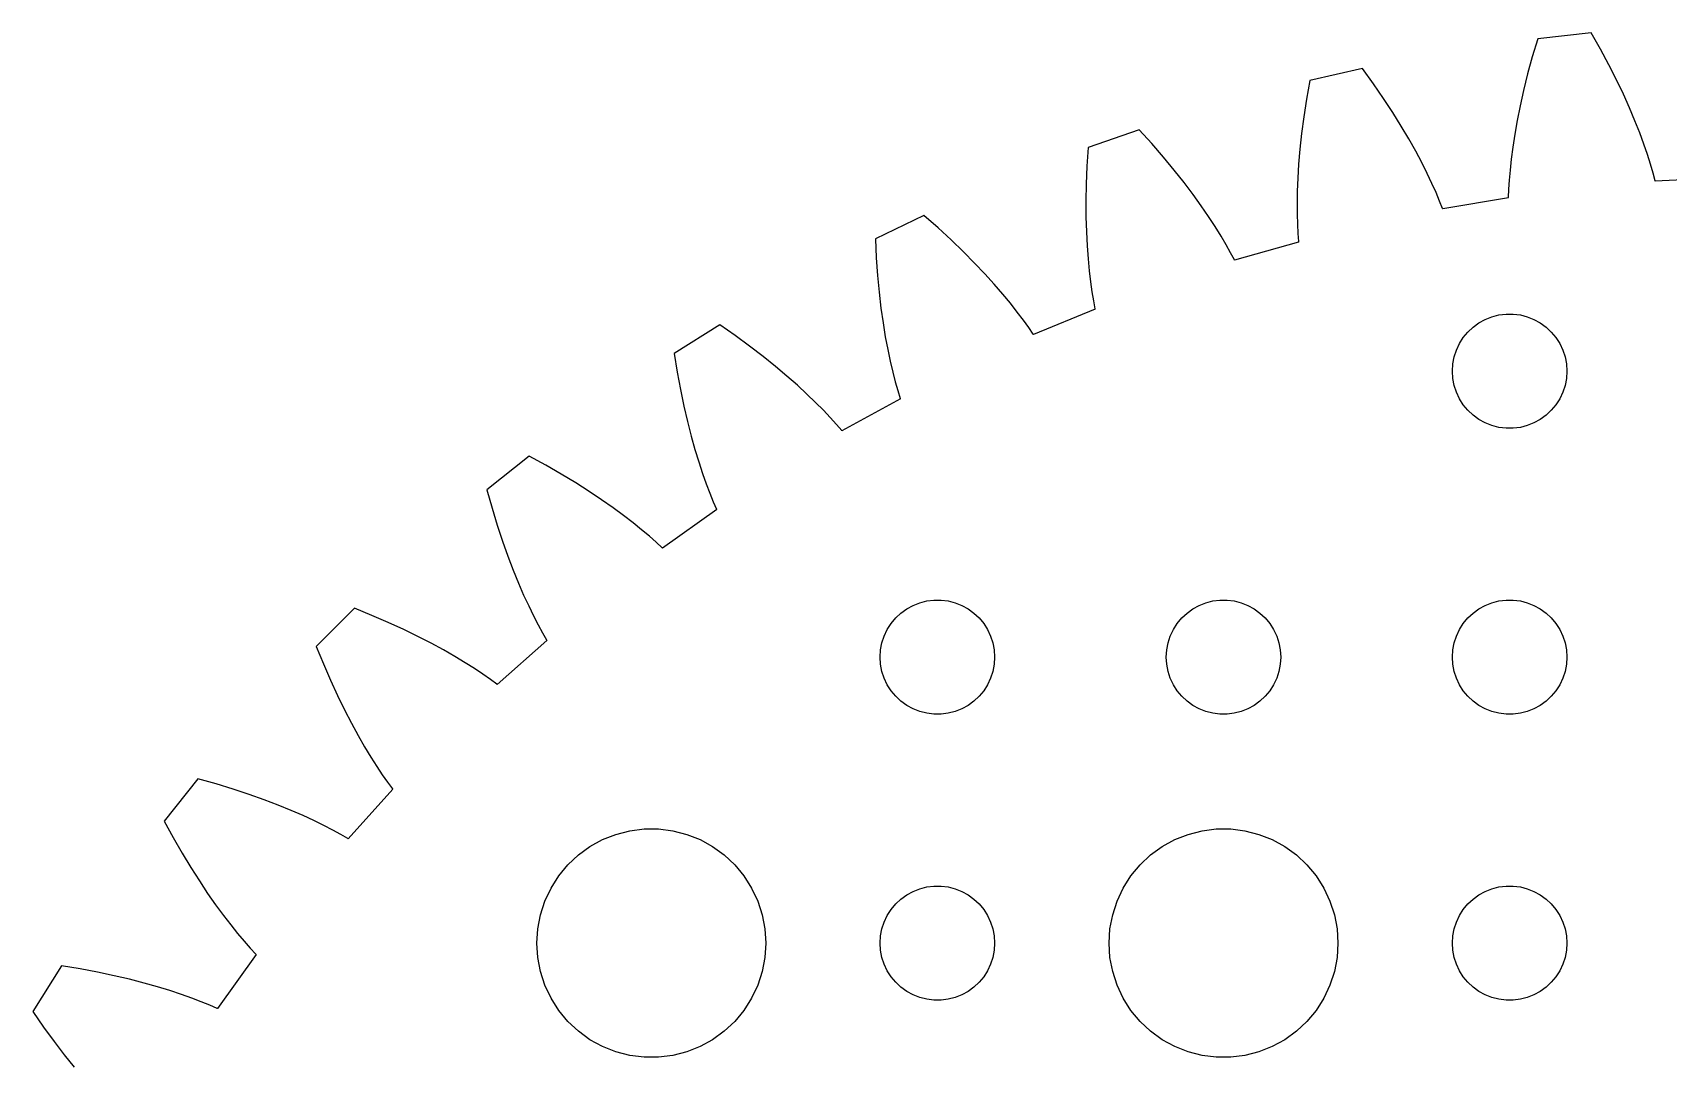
# Model space of a CAD drawing. Header units: metres. Extents: x -54 to 54, y 56 to 164.
# Drawn here: x -46.22 to -3.34, y 136.88 to 163.88 of the extents above; entities that cross this region are included whole.
import ezdxf

# ---------------------------------------------------------------- set-up
doc = ezdxf.new("R2010")
doc.units = ezdxf.units.M

msp = doc.modelspace()

# ---------------------------------------------------------------- linework, layer by layer
for p, q in [((-5.35844, 163.876), (-6.76447, 163.718)), ((-5.11647, 163.446), (-5.35844, 163.876)), ((-6.76447, 163.718), (-6.90468, 163.245)), ((-4.89624, 163.033), (-5.11647, 163.446)), ((-11.357, 162.937), (-12.7364, 162.623)), ((-11.0684, 162.537), (-11.357, 162.937)), ((-6.90468, 163.245), (-7.02747, 162.793)), ((-4.69691, 162.638), (-4.89624, 163.033)), ((-12.7364, 162.623), (-12.8228, 162.137)), ((-10.8033, 162.151), (-11.0684, 162.537)), ((-7.02747, 162.793), (-7.13385, 162.363)), ((-4.51752, 162.261), (-4.69691, 162.638)), ((-12.8228, 162.137), (-12.8942, 161.674)), ((-10.5609, 161.781), (-10.8033, 162.151)), ((-7.13385, 162.363), (-7.22493, 161.956)), ((-4.35709, 161.904), (-4.51752, 162.261)), ((-12.8942, 161.674), (-12.9518, 161.235)), ((-10.3405, 161.427), (-10.5609, 161.781)), ((-7.22493, 161.956), (-7.30177, 161.572)), ((-4.21471, 161.566), (-4.35709, 161.904)), ((-17.2127, 161.333), (-18.5482, 160.866)), ((-16.8811, 160.968), (-17.2127, 161.333)), ((-12.9518, 161.235), (-12.9967, 160.82)), ((-10.1411, 161.089), (-10.3405, 161.427)), ((-7.36545, 161.211), (-7.41708, 160.874)), ((-7.30177, 161.572), (-7.36545, 161.211)), ((-4.08936, 161.249), (-4.21471, 161.566)), ((-3.98003, 160.953), (-4.08936, 161.249)), ((-18.5482, 160.866), (-18.5796, 160.373)), ((-16.5744, 160.614), (-16.8811, 160.968)), ((-12.9967, 160.82), (-13.0301, 160.43)), ((-9.96176, 160.77), (-10.1411, 161.089)), ((-7.41708, 160.874), (-7.45778, 160.561)), ((-3.88571, 160.678), (-3.98003, 160.953)), ((-18.5796, 160.373), (-18.5988, 159.906)), ((-16.2922, 160.273), (-16.5744, 160.614)), ((-13.0301, 160.43), (-13.0529, 160.064)), ((-9.80168, 160.469), (-9.96176, 160.77)), ((-9.6599, 160.187), (-9.80168, 160.469)), ((-7.45778, 160.561), (-7.48868, 160.272)), ((-3.80534, 160.426), (-3.88571, 160.678)), ((-3.73788, 160.196), (-3.80534, 160.426)), ((-16.0334, 159.946), (-16.2922, 160.273)), ((-15.7975, 159.633), (-16.0334, 159.946)), ((-13.0529, 160.064), (-13.0665, 159.724)), ((-9.53543, 159.925), (-9.6599, 160.187)), ((-9.42732, 159.683), (-9.53543, 159.925)), ((-7.51086, 160.008), (-7.52553, 159.769)), ((-7.48868, 160.272), (-7.51086, 160.008)), ((-3.68224, 159.99), (-3.73788, 160.196)), ((-3.6815, 159.98), (-3.68224, 159.99)), ((-1.93741, 160.073), (-3.6815, 159.98)), ((-18.5988, 159.906), (-18.6069, 159.463)), ((-15.5835, 159.335), (-15.7975, 159.633)), ((-13.0665, 159.724), (-13.0719, 159.408)), ((-9.33456, 159.462), (-9.42732, 159.683)), ((-7.53168, 159.542), (-9.25433, 159.253)), ((-7.52553, 159.769), (-7.53378, 159.556)), ((-7.53378, 159.556), (-7.53168, 159.542)), ((-22.8519, 159.083), (-24.1267, 158.469)), ((-22.4815, 158.757), (-22.8519, 159.083)), ((-18.6069, 159.463), (-18.6051, 159.046)), ((-15.3908, 159.054), (-15.5835, 159.335)), ((-13.0719, 159.408), (-13.0703, 159.118)), ((-13.0703, 159.118), (-13.0628, 158.853)), ((-9.25615, 159.263), (-9.33456, 159.462)), ((-9.25433, 159.253), (-9.25615, 159.263)), ((-22.1372, 158.44), (-22.4815, 158.757)), ((-18.6051, 159.046), (-18.5945, 158.654)), ((-18.5945, 158.654), (-18.5763, 158.288)), ((-15.2183, 158.79), (-15.3908, 159.054)), ((-15.0652, 158.543), (-15.2183, 158.79)), ((-13.0628, 158.853), (-13.0506, 158.614)), ((-24.1267, 158.469), (-24.1028, 157.976)), ((-21.8185, 158.133), (-22.1372, 158.44)), ((-18.5763, 158.288), (-18.5516, 157.948)), ((-14.9308, 158.315), (-15.0652, 158.543)), ((-14.8139, 158.106), (-14.9308, 158.315)), ((-13.0312, 158.387), (-14.7107, 157.907)), ((-13.0506, 158.614), (-13.0349, 158.4)), ((-13.0349, 158.4), (-13.0312, 158.387)), ((-24.1028, 157.976), (-24.0695, 157.509)), ((-21.5247, 157.836), (-21.8185, 158.133)), ((-21.2552, 157.552), (-21.5247, 157.836)), ((-18.5516, 157.948), (-18.5217, 157.634)), ((-14.7136, 157.917), (-14.8139, 158.106)), ((-14.7107, 157.907), (-14.7136, 157.917)), ((-24.0695, 157.509), (-24.028, 157.069)), ((-21.0093, 157.28), (-21.2552, 157.552)), ((-18.5217, 157.634), (-18.4875, 157.345)), ((-24.028, 157.069), (-23.9795, 156.654)), ((-20.7863, 157.022), (-21.0093, 157.28)), ((-20.5853, 156.779), (-20.7863, 157.022)), ((-18.4875, 157.345), (-18.4505, 157.083)), ((-18.4505, 157.083), (-18.4116, 156.847)), ((-23.9795, 156.654), (-23.9251, 156.266)), ((-20.4056, 156.551), (-20.5853, 156.779)), ((-20.2464, 156.339), (-20.4056, 156.551)), ((-18.3669, 156.624), (-19.9822, 155.959)), ((-18.4116, 156.847), (-18.3721, 156.637)), ((-18.3721, 156.637), (-18.3669, 156.624)), ((-7.78107, 156.473), (-7.59418, 156.497)), ((-7.59418, 156.497), (-7.40581, 156.497)), ((-7.40581, 156.497), (-7.21892, 156.473)), ((-28.2038, 156.216), (-29.4018, 155.463)), ((-27.7992, 155.933), (-28.2038, 156.216)), ((-23.9251, 156.266), (-23.866, 155.904)), ((-20.1069, 156.145), (-20.2464, 156.339)), ((-19.9861, 155.968), (-20.1069, 156.145)), ((-8.59344, 156.027), (-8.45613, 156.156)), ((-8.45613, 156.156), (-8.30373, 156.266)), ((-8.30373, 156.266), (-8.13866, 156.357)), ((-8.13866, 156.357), (-7.96352, 156.427)), ((-7.96352, 156.427), (-7.78107, 156.473)), ((-7.21892, 156.473), (-7.03647, 156.427)), ((-7.03647, 156.427), (-6.86133, 156.357)), ((-6.86133, 156.357), (-6.69626, 156.266)), ((-6.69626, 156.266), (-6.54385, 156.156)), ((-6.54385, 156.156), (-6.40654, 156.027)), ((-27.4215, 155.657), (-27.7992, 155.933)), ((-27.0705, 155.387), (-27.4215, 155.657)), ((-23.866, 155.904), (-23.8034, 155.569)), ((-19.9822, 155.959), (-19.9861, 155.968)), ((-8.89465, 155.552), (-8.81445, 155.723)), ((-8.81445, 155.723), (-8.71352, 155.882)), ((-8.71352, 155.882), (-8.59344, 156.027)), ((-6.40654, 156.027), (-6.28647, 155.882)), ((-6.28647, 155.882), (-6.18553, 155.723)), ((-6.18553, 155.723), (-6.10533, 155.552)), ((-29.4018, 155.463), (-29.3229, 154.976)), ((-26.7454, 155.126), (-27.0705, 155.387)), ((-23.8034, 155.569), (-23.7385, 155.26)), ((-23.7385, 155.26), (-23.6723, 154.978)), ((-8.98816, 155.188), (-8.95287, 155.373)), ((-8.95287, 155.373), (-8.89465, 155.552)), ((-6.10533, 155.552), (-6.04712, 155.373)), ((-6.04712, 155.373), (-6.01183, 155.188)), ((-29.3229, 154.976), (-29.2375, 154.516)), ((-26.4457, 154.873), (-26.7454, 155.126)), ((-26.1709, 154.631), (-26.4457, 154.873)), ((-23.6723, 154.978), (-23.6061, 154.721)), ((-9, 155), (-8.98816, 155.188)), ((-8.98816, 154.812), (-9, 155)), ((-8.95287, 154.627), (-8.98816, 154.812)), ((-6.01183, 154.812), (-6.04712, 154.627)), ((-6.01183, 155.188), (-6, 155)), ((-6, 155), (-6.01183, 154.812)), ((-29.2375, 154.516), (-29.1469, 154.082)), ((-25.9204, 154.399), (-26.1709, 154.631)), ((-25.6934, 154.18), (-25.9204, 154.399)), ((-23.6061, 154.721), (-23.541, 154.491)), ((-23.541, 154.491), (-23.4782, 154.286)), ((-8.89465, 154.448), (-8.95287, 154.627)), ((-8.81445, 154.277), (-8.89465, 154.448)), ((-6.10533, 154.448), (-6.18553, 154.277)), ((-6.04712, 154.627), (-6.10533, 154.448)), ((-29.1469, 154.082), (-29.0523, 153.676)), ((-25.4894, 153.974), (-25.6934, 154.18)), ((-25.3075, 153.781), (-25.4894, 153.974)), ((-23.4716, 154.274), (-25.0023, 153.433)), ((-23.4782, 154.286), (-23.4716, 154.274)), ((-8.71352, 154.118), (-8.81445, 154.277)), ((-8.59344, 153.973), (-8.71352, 154.118)), ((-8.45613, 153.844), (-8.59344, 153.973)), ((-6.40654, 153.973), (-6.54385, 153.844)), ((-6.28647, 154.118), (-6.40654, 153.973)), ((-6.18553, 154.277), (-6.28647, 154.118)), ((-29.0523, 153.676), (-28.9548, 153.296)), ((-25.147, 153.603), (-25.3075, 153.781)), ((-25.0072, 153.441), (-25.147, 153.603)), ((-8.30373, 153.734), (-8.45613, 153.844)), ((-8.13866, 153.643), (-8.30373, 153.734)), ((-7.96352, 153.573), (-8.13866, 153.643)), ((-7.78107, 153.527), (-7.96352, 153.573)), ((-7.59418, 153.503), (-7.78107, 153.527)), ((-7.40581, 153.503), (-7.59418, 153.503)), ((-7.21892, 153.527), (-7.40581, 153.503)), ((-7.03647, 153.573), (-7.21892, 153.527)), ((-6.86133, 153.643), (-7.03647, 153.573)), ((-6.69626, 153.734), (-6.86133, 153.643)), ((-6.54385, 153.844), (-6.69626, 153.734)), ((-28.9548, 153.296), (-28.8556, 152.944)), ((-25.0023, 153.433), (-25.0072, 153.441)), ((-33.201, 152.767), (-34.3072, 151.885)), ((-32.7673, 152.532), (-33.201, 152.767)), ((-28.8556, 152.944), (-28.7559, 152.618)), ((-32.3611, 152.299), (-32.7673, 152.532)), ((-31.982, 152.071), (-32.3611, 152.299)), ((-28.7559, 152.618), (-28.6568, 152.318)), ((-28.6568, 152.318), (-28.5594, 152.045)), ((-34.3072, 151.885), (-34.1742, 151.41)), ((-31.6297, 151.847), (-31.982, 152.071)), ((-31.3036, 151.63), (-31.6297, 151.847)), ((-28.5594, 152.045), (-28.4649, 151.797)), ((-28.4649, 151.797), (-28.3744, 151.576)), ((-34.1742, 151.41), (-34.0379, 150.962)), ((-31.0034, 151.42), (-31.3036, 151.63)), ((-30.7286, 151.218), (-31.0034, 151.42)), ((-28.2811, 151.368), (-29.708, 150.36)), ((-28.3744, 151.576), (-28.2891, 151.379)), ((-28.2891, 151.379), (-28.2811, 151.368)), ((-34.0379, 150.962), (-33.8993, 150.542)), ((-30.4785, 151.025), (-30.7286, 151.218)), ((-30.2526, 150.843), (-30.4785, 151.025)), ((-33.8993, 150.542), (-33.7598, 150.149)), ((-30.0503, 150.672), (-30.2526, 150.843)), ((-29.8709, 150.514), (-30.0503, 150.672)), ((-29.7139, 150.368), (-29.8709, 150.514)), ((-33.7598, 150.149), (-33.6205, 149.782)), ((-29.708, 150.36), (-29.7139, 150.368)), ((-33.6205, 149.782), (-33.4824, 149.443)), ((-33.4824, 149.443), (-33.3467, 149.13)), ((-37.7806, 148.781), (-38.7811, 147.781)), ((-37.3233, 148.596), (-37.7806, 148.781)), ((-33.3467, 149.13), (-33.2147, 148.843)), ((-33.2147, 148.843), (-33.0873, 148.583)), ((-23.3037, 148.766), (-23.1387, 148.857)), ((-23.1387, 148.857), (-22.9635, 148.927)), ((-22.9635, 148.927), (-22.7811, 148.973)), ((-22.7811, 148.973), (-22.5942, 148.997)), ((-22.5942, 148.997), (-22.4058, 148.997)), ((-22.4058, 148.997), (-22.2189, 148.973)), ((-22.2189, 148.973), (-22.0365, 148.927)), ((-22.0365, 148.927), (-21.8613, 148.857)), ((-21.8613, 148.857), (-21.6963, 148.766)), ((-15.8037, 148.766), (-15.6387, 148.857)), ((-15.6387, 148.857), (-15.4635, 148.927)), ((-15.4635, 148.927), (-15.2811, 148.973)), ((-15.2811, 148.973), (-15.0942, 148.997)), ((-15.0942, 148.997), (-14.9058, 148.997)), ((-14.9058, 148.997), (-14.7189, 148.973)), ((-14.7189, 148.973), (-14.5365, 148.927)), ((-14.5365, 148.927), (-14.3613, 148.857)), ((-14.3613, 148.857), (-14.1963, 148.766)), ((-8.30373, 148.766), (-8.13866, 148.857)), ((-8.13866, 148.857), (-7.96352, 148.927)), ((-7.96352, 148.927), (-7.78107, 148.973)), ((-7.78107, 148.973), (-7.59418, 148.997)), ((-7.59418, 148.997), (-7.40581, 148.997)), ((-7.40581, 148.997), (-7.21892, 148.973)), ((-7.21892, 148.973), (-7.03647, 148.927)), ((-7.03647, 148.927), (-6.86133, 148.857)), ((-6.86133, 148.857), (-6.69626, 148.766)), ((-36.8936, 148.41), (-37.3233, 148.596)), ((-36.4913, 148.225), (-36.8936, 148.41)), ((-33.0873, 148.583), (-32.9657, 148.347)), ((-23.8145, 148.223), (-23.7135, 148.382)), ((-23.7135, 148.382), (-23.5934, 148.527)), ((-23.5934, 148.527), (-23.4561, 148.656)), ((-23.4561, 148.656), (-23.3037, 148.766)), ((-21.6963, 148.766), (-21.5439, 148.656)), ((-21.5439, 148.656), (-21.4065, 148.527)), ((-21.4065, 148.527), (-21.2865, 148.382)), ((-21.2865, 148.382), (-21.1855, 148.223)), ((-16.3145, 148.223), (-16.2135, 148.382)), ((-16.2135, 148.382), (-16.0934, 148.527)), ((-16.0934, 148.527), (-15.9561, 148.656)), ((-15.9561, 148.656), (-15.8037, 148.766)), ((-14.1963, 148.766), (-14.0439, 148.656)), ((-14.0439, 148.656), (-13.9065, 148.527)), ((-13.9065, 148.527), (-13.7865, 148.382)), ((-13.7865, 148.382), (-13.6855, 148.223)), ((-8.81445, 148.223), (-8.71352, 148.382)), ((-8.71352, 148.382), (-8.59344, 148.527)), ((-8.59344, 148.527), (-8.45613, 148.656)), ((-8.45613, 148.656), (-8.30373, 148.766)), ((-6.69626, 148.766), (-6.54385, 148.656)), ((-6.54385, 148.656), (-6.40654, 148.527)), ((-6.40654, 148.527), (-6.28647, 148.382)), ((-6.28647, 148.382), (-6.18553, 148.223)), ((-36.1162, 148.043), (-36.4913, 148.225)), ((-35.7679, 147.863), (-36.1162, 148.043)), ((-32.735, 147.941), (-34.0402, 146.78)), ((-32.9657, 148.347), (-32.851, 148.137)), ((-32.851, 148.137), (-32.7442, 147.952)), ((-32.7442, 147.952), (-32.735, 147.941)), ((-23.9529, 147.873), (-23.8947, 148.052)), ((-23.8947, 148.052), (-23.8145, 148.223)), ((-21.1855, 148.223), (-21.1053, 148.052)), ((-21.1053, 148.052), (-21.0471, 147.873)), ((-16.4529, 147.873), (-16.3947, 148.052)), ((-16.3947, 148.052), (-16.3145, 148.223)), ((-13.6855, 148.223), (-13.6053, 148.052)), ((-13.6053, 148.052), (-13.5471, 147.873)), ((-8.95287, 147.873), (-8.89465, 148.052)), ((-8.89465, 148.052), (-8.81445, 148.223)), ((-6.18553, 148.223), (-6.10533, 148.052)), ((-6.10533, 148.052), (-6.04712, 147.873)), ((-38.7811, 147.781), (-38.5958, 147.323)), ((-35.446, 147.688), (-35.7679, 147.863)), ((-35.1503, 147.518), (-35.446, 147.688)), ((-34.8802, 147.355), (-35.1503, 147.518)), ((-24, 147.5), (-23.9882, 147.688)), ((-23.9882, 147.312), (-24, 147.5)), ((-23.9882, 147.688), (-23.9529, 147.873)), ((-21.0471, 147.873), (-21.0118, 147.688)), ((-21.0118, 147.688), (-21, 147.5)), ((-21, 147.5), (-21.0118, 147.312)), ((-16.5, 147.5), (-16.4882, 147.688)), ((-16.4882, 147.312), (-16.5, 147.5)), ((-16.4882, 147.688), (-16.4529, 147.873)), ((-13.5471, 147.873), (-13.5118, 147.688)), ((-13.5118, 147.688), (-13.5, 147.5)), ((-13.5, 147.5), (-13.5118, 147.312)), ((-9, 147.5), (-8.98816, 147.688)), ((-8.98816, 147.312), (-9, 147.5)), ((-8.98816, 147.688), (-8.95287, 147.873)), ((-6.04712, 147.873), (-6.01183, 147.688)), ((-6.01183, 147.688), (-6, 147.5)), ((-6, 147.5), (-6.01183, 147.312)), ((-38.5958, 147.323), (-38.4101, 146.894)), ((-34.6353, 147.199), (-34.8802, 147.355)), ((-34.4152, 147.052), (-34.6353, 147.199)), ((-23.9529, 147.127), (-23.9882, 147.312)), ((-23.8947, 146.948), (-23.9529, 147.127)), ((-21.0471, 147.127), (-21.1053, 146.948)), ((-21.0118, 147.312), (-21.0471, 147.127)), ((-16.4529, 147.127), (-16.4882, 147.312)), ((-16.3947, 146.948), (-16.4529, 147.127)), ((-13.5471, 147.127), (-13.6053, 146.948)), ((-13.5118, 147.312), (-13.5471, 147.127)), ((-8.95287, 147.127), (-8.98816, 147.312)), ((-8.89465, 146.948), (-8.95287, 147.127)), ((-6.04712, 147.127), (-6.10533, 146.948)), ((-6.01183, 147.312), (-6.04712, 147.127)), ((-38.4101, 146.894), (-38.2254, 146.491)), ((-34.2192, 146.914), (-34.4152, 147.052)), ((-34.0469, 146.788), (-34.2192, 146.914)), ((-34.0402, 146.78), (-34.0469, 146.788)), ((-23.8145, 146.777), (-23.8947, 146.948)), ((-23.7135, 146.618), (-23.8145, 146.777)), ((-21.1855, 146.777), (-21.2865, 146.618)), ((-21.1053, 146.948), (-21.1855, 146.777)), ((-16.3145, 146.777), (-16.3947, 146.948)), ((-16.2135, 146.618), (-16.3145, 146.777)), ((-13.6855, 146.777), (-13.7865, 146.618)), ((-13.6053, 146.948), (-13.6855, 146.777)), ((-8.81445, 146.777), (-8.89465, 146.948)), ((-8.71352, 146.618), (-8.81445, 146.777)), ((-6.18553, 146.777), (-6.28647, 146.618)), ((-6.10533, 146.948), (-6.18553, 146.777)), ((-38.2254, 146.491), (-38.0428, 146.116)), ((-23.5934, 146.473), (-23.7135, 146.618)), ((-23.4561, 146.344), (-23.5934, 146.473)), ((-23.3037, 146.234), (-23.4561, 146.344)), ((-23.1387, 146.143), (-23.3037, 146.234)), ((-21.6963, 146.234), (-21.8613, 146.143)), ((-21.5439, 146.344), (-21.6963, 146.234)), ((-21.4065, 146.473), (-21.5439, 146.344)), ((-21.2865, 146.618), (-21.4065, 146.473)), ((-16.0934, 146.473), (-16.2135, 146.618)), ((-15.9561, 146.344), (-16.0934, 146.473)), ((-15.8037, 146.234), (-15.9561, 146.344)), ((-15.6387, 146.143), (-15.8037, 146.234)), ((-14.1963, 146.234), (-14.3613, 146.143)), ((-14.0439, 146.344), (-14.1963, 146.234)), ((-13.9065, 146.473), (-14.0439, 146.344)), ((-13.7865, 146.618), (-13.9065, 146.473)), ((-8.59344, 146.473), (-8.71352, 146.618)), ((-8.45613, 146.344), (-8.59344, 146.473)), ((-8.30373, 146.234), (-8.45613, 146.344)), ((-8.13866, 146.143), (-8.30373, 146.234)), ((-6.69626, 146.234), (-6.86133, 146.143)), ((-6.54385, 146.344), (-6.69626, 146.234)), ((-6.40654, 146.473), (-6.54385, 146.344)), ((-6.28647, 146.618), (-6.40654, 146.473)), ((-38.0428, 146.116), (-37.8633, 145.768)), ((-22.9635, 146.073), (-23.1387, 146.143)), ((-22.7811, 146.027), (-22.9635, 146.073)), ((-22.5942, 146.003), (-22.7811, 146.027)), ((-22.4058, 146.003), (-22.5942, 146.003)), ((-22.2189, 146.027), (-22.4058, 146.003)), ((-22.0365, 146.073), (-22.2189, 146.027)), ((-21.8613, 146.143), (-22.0365, 146.073)), ((-15.4635, 146.073), (-15.6387, 146.143)), ((-15.2811, 146.027), (-15.4635, 146.073)), ((-15.0942, 146.003), (-15.2811, 146.027)), ((-14.9058, 146.003), (-15.0942, 146.003)), ((-14.7189, 146.027), (-14.9058, 146.003)), ((-14.5365, 146.073), (-14.7189, 146.027)), ((-14.3613, 146.143), (-14.5365, 146.073)), ((-7.96352, 146.073), (-8.13866, 146.143)), ((-7.78107, 146.027), (-7.96352, 146.073)), ((-7.59418, 146.003), (-7.78107, 146.027)), ((-7.40581, 146.003), (-7.59418, 146.003)), ((-7.21892, 146.027), (-7.40581, 146.003)), ((-7.03647, 146.073), (-7.21892, 146.027)), ((-6.86133, 146.143), (-7.03647, 146.073)), ((-37.8633, 145.768), (-37.688, 145.446)), ((-37.688, 145.446), (-37.5182, 145.15)), ((-37.5182, 145.15), (-37.3549, 144.88)), ((-37.3549, 144.88), (-37.1991, 144.635)), ((-37.1991, 144.635), (-37.052, 144.415)), ((-41.8852, 144.307), (-42.7674, 143.201)), ((-41.41, 144.174), (-41.8852, 144.307)), ((-40.9622, 144.038), (-41.41, 144.174)), ((-37.052, 144.415), (-36.9144, 144.219)), ((-36.9144, 144.219), (-36.7876, 144.047)), ((-40.5418, 143.899), (-40.9622, 144.038)), ((-40.1485, 143.76), (-40.5418, 143.899)), ((-39.7823, 143.62), (-40.1485, 143.76)), ((-36.7773, 144.037), (-37.9442, 142.738)), ((-36.7876, 144.047), (-36.7773, 144.037)), ((-39.4429, 143.482), (-39.7823, 143.62)), ((-39.13, 143.347), (-39.4429, 143.482)), ((-38.8433, 143.215), (-39.13, 143.347)), ((-38.5825, 143.087), (-38.8433, 143.215)), ((-42.7674, 143.201), (-42.532, 142.767)), ((-38.3473, 142.966), (-38.5825, 143.087)), ((-38.1371, 142.851), (-38.3473, 142.966)), ((-37.9517, 142.744), (-38.1371, 142.851)), ((-31.2773, 142.714), (-30.927, 142.853)), ((-30.927, 142.853), (-30.5621, 142.947)), ((-30.5621, 142.947), (-30.1884, 142.994)), ((-30.1884, 142.994), (-29.8116, 142.994)), ((-29.8116, 142.994), (-29.4379, 142.947)), ((-29.4379, 142.947), (-29.0729, 142.853)), ((-29.0729, 142.853), (-28.7227, 142.714)), ((-16.2773, 142.714), (-15.927, 142.853)), ((-15.927, 142.853), (-15.5621, 142.947)), ((-15.5621, 142.947), (-15.1884, 142.994)), ((-15.1884, 142.994), (-14.8116, 142.994)), ((-14.8116, 142.994), (-14.4379, 142.947)), ((-14.4379, 142.947), (-14.0729, 142.853)), ((-14.0729, 142.853), (-13.7227, 142.714)), ((-42.532, 142.767), (-42.2994, 142.361)), ((-42.2994, 142.361), (-42.0708, 141.982)), ((-37.9442, 142.738), (-37.9517, 142.744)), ((-31.9123, 142.312), (-31.6075, 142.533)), ((-31.6075, 142.533), (-31.2773, 142.714)), ((-28.7227, 142.714), (-28.3925, 142.533)), ((-28.3925, 142.533), (-28.0877, 142.312)), ((-16.9123, 142.312), (-16.6075, 142.533)), ((-16.6075, 142.533), (-16.2773, 142.714)), ((-13.7227, 142.714), (-13.3925, 142.533)), ((-13.3925, 142.533), (-13.0877, 142.312)), ((-42.0708, 141.982), (-41.8473, 141.63)), ((-32.427, 141.763), (-32.1869, 142.054)), ((-32.1869, 142.054), (-31.9123, 142.312)), ((-28.0877, 142.312), (-27.8131, 142.054)), ((-27.8131, 142.054), (-27.5729, 141.763)), ((-17.427, 141.763), (-17.1869, 142.054)), ((-17.1869, 142.054), (-16.9123, 142.312)), ((-13.0877, 142.312), (-12.8131, 142.054)), ((-12.8131, 142.054), (-12.5729, 141.763)), ((-41.8473, 141.63), (-41.6299, 141.304)), ((-32.6289, 141.445), (-32.427, 141.763)), ((-27.5729, 141.763), (-27.3711, 141.445)), ((-22.7811, 141.473), (-22.5942, 141.497)), ((-22.5942, 141.497), (-22.4058, 141.497)), ((-22.4058, 141.497), (-22.2189, 141.473)), ((-17.6289, 141.445), (-17.427, 141.763)), ((-12.5729, 141.763), (-12.3711, 141.445)), ((-7.78107, 141.473), (-7.59418, 141.497)), ((-7.59418, 141.497), (-7.40581, 141.497)), ((-7.40581, 141.497), (-7.21892, 141.473)), ((-41.6299, 141.304), (-41.4198, 141.003)), ((-32.9057, 140.746), (-32.7893, 141.104)), ((-32.7893, 141.104), (-32.6289, 141.445)), ((-27.3711, 141.445), (-27.2107, 141.104)), ((-27.2107, 141.104), (-27.0942, 140.746)), ((-23.5934, 141.027), (-23.4561, 141.156)), ((-23.4561, 141.156), (-23.3037, 141.266)), ((-23.3037, 141.266), (-23.1387, 141.357)), ((-23.1387, 141.357), (-22.9635, 141.427)), ((-22.9635, 141.427), (-22.7811, 141.473)), ((-22.2189, 141.473), (-22.0365, 141.427)), ((-22.0365, 141.427), (-21.8613, 141.357)), ((-21.8613, 141.357), (-21.6963, 141.266)), ((-21.6963, 141.266), (-21.5439, 141.156)), ((-21.5439, 141.156), (-21.4065, 141.027)), ((-17.9057, 140.746), (-17.7893, 141.104)), ((-17.7893, 141.104), (-17.6289, 141.445)), ((-12.3711, 141.445), (-12.2107, 141.104)), ((-12.2107, 141.104), (-12.0942, 140.746)), ((-8.59344, 141.027), (-8.45613, 141.156)), ((-8.45613, 141.156), (-8.30373, 141.266)), ((-8.30373, 141.266), (-8.13866, 141.357)), ((-8.13866, 141.357), (-7.96352, 141.427)), ((-7.96352, 141.427), (-7.78107, 141.473)), ((-7.21892, 141.473), (-7.03647, 141.427)), ((-7.03647, 141.427), (-6.86133, 141.357)), ((-6.86133, 141.357), (-6.69626, 141.266)), ((-6.69626, 141.266), (-6.54385, 141.156)), ((-6.54385, 141.156), (-6.40654, 141.027)), ((-41.4198, 141.003), (-41.2179, 140.729)), ((-41.2179, 140.729), (-41.0254, 140.478)), ((-32.9763, 140.376), (-32.9057, 140.746)), ((-27.0942, 140.746), (-27.0237, 140.376)), ((-23.8947, 140.552), (-23.8145, 140.723)), ((-23.8145, 140.723), (-23.7135, 140.882)), ((-23.7135, 140.882), (-23.5934, 141.027)), ((-21.4065, 141.027), (-21.2865, 140.882)), ((-21.2865, 140.882), (-21.1855, 140.723)), ((-21.1855, 140.723), (-21.1053, 140.552)), ((-17.9763, 140.376), (-17.9057, 140.746)), ((-12.0942, 140.746), (-12.0237, 140.376)), ((-8.89465, 140.552), (-8.81445, 140.723)), ((-8.81445, 140.723), (-8.71352, 140.882)), ((-8.71352, 140.882), (-8.59344, 141.027)), ((-6.40654, 141.027), (-6.28647, 140.882)), ((-6.28647, 140.882), (-6.18553, 140.723)), ((-6.18553, 140.723), (-6.10533, 140.552)), ((-41.0254, 140.478), (-40.8432, 140.253)), ((-40.8432, 140.253), (-40.6723, 140.05)), ((-33, 140), (-32.9763, 140.376)), ((-27.0237, 140.376), (-27, 140)), ((-23.9882, 140.188), (-23.9529, 140.373)), ((-23.9529, 140.373), (-23.8947, 140.552)), ((-21.1053, 140.552), (-21.0471, 140.373)), ((-21.0471, 140.373), (-21.0118, 140.188)), ((-18, 140), (-17.9763, 140.376)), ((-12.0237, 140.376), (-12, 140)), ((-8.98816, 140.188), (-8.95287, 140.373)), ((-8.95287, 140.373), (-8.89465, 140.552)), ((-6.10533, 140.552), (-6.04712, 140.373)), ((-6.04712, 140.373), (-6.01183, 140.188)), ((-40.6723, 140.05), (-40.5137, 139.871)), ((-40.5137, 139.871), (-40.3683, 139.714)), ((-32.9763, 139.624), (-33, 140)), ((-27, 140), (-27.0237, 139.624)), ((-24, 140), (-23.9882, 140.188)), ((-23.9882, 139.812), (-24, 140)), ((-23.9529, 139.627), (-23.9882, 139.812)), ((-21.0118, 139.812), (-21.0471, 139.627)), ((-21.0118, 140.188), (-21, 140)), ((-21, 140), (-21.0118, 139.812)), ((-17.9763, 139.624), (-18, 140)), ((-12, 140), (-12.0237, 139.624)), ((-9, 140), (-8.98816, 140.188)), ((-8.98816, 139.812), (-9, 140)), ((-8.95287, 139.627), (-8.98816, 139.812)), ((-6.01183, 139.812), (-6.04712, 139.627)), ((-6.01183, 140.188), (-6, 140)), ((-6, 140), (-6.01183, 139.812)), ((-45.463, 139.402), (-46.2158, 138.204)), ((-44.9759, 139.323), (-45.463, 139.402)), ((-40.357, 139.706), (-41.3711, 138.283)), ((-40.3683, 139.714), (-40.357, 139.706)), ((-32.9057, 139.254), (-32.9763, 139.624)), ((-27.0237, 139.624), (-27.0942, 139.254)), ((-23.8947, 139.448), (-23.9529, 139.627)), ((-23.8145, 139.277), (-23.8947, 139.448)), ((-21.1053, 139.448), (-21.1855, 139.277)), ((-21.0471, 139.627), (-21.1053, 139.448)), ((-17.9057, 139.254), (-17.9763, 139.624)), ((-12.0237, 139.624), (-12.0942, 139.254)), ((-8.89465, 139.448), (-8.95287, 139.627)), ((-8.81445, 139.277), (-8.89465, 139.448)), ((-6.10533, 139.448), (-6.18553, 139.277)), ((-6.04712, 139.627), (-6.10533, 139.448)), ((-44.5157, 139.238), (-44.9759, 139.323)), ((-44.0824, 139.147), (-44.5157, 139.238)), ((-43.676, 139.052), (-44.0824, 139.147)), ((-43.2965, 138.955), (-43.676, 139.052)), ((-42.9437, 138.856), (-43.2965, 138.955)), ((-32.7893, 138.896), (-32.9057, 139.254)), ((-27.0942, 139.254), (-27.2107, 138.896)), ((-23.7135, 139.118), (-23.8145, 139.277)), ((-23.5934, 138.973), (-23.7135, 139.118)), ((-23.4561, 138.844), (-23.5934, 138.973)), ((-21.4065, 138.973), (-21.5439, 138.844)), ((-21.2865, 139.118), (-21.4065, 138.973)), ((-21.1855, 139.277), (-21.2865, 139.118)), ((-17.7893, 138.896), (-17.9057, 139.254)), ((-12.0942, 139.254), (-12.2107, 138.896)), ((-8.71352, 139.118), (-8.81445, 139.277)), ((-8.59344, 138.973), (-8.71352, 139.118)), ((-8.45613, 138.844), (-8.59344, 138.973)), ((-6.40654, 138.973), (-6.54385, 138.844)), ((-6.28647, 139.118), (-6.40654, 138.973)), ((-6.18553, 139.277), (-6.28647, 139.118)), ((-42.6176, 138.756), (-42.9437, 138.856)), ((-42.3179, 138.657), (-42.6176, 138.756)), ((-42.0445, 138.559), (-42.3179, 138.657)), ((-41.7972, 138.465), (-42.0445, 138.559)), ((-32.6289, 138.555), (-32.7893, 138.896)), ((-32.427, 138.237), (-32.6289, 138.555)), ((-27.3711, 138.555), (-27.5729, 138.237)), ((-27.2107, 138.896), (-27.3711, 138.555)), ((-23.3037, 138.734), (-23.4561, 138.844)), ((-23.1387, 138.643), (-23.3037, 138.734)), ((-22.9635, 138.573), (-23.1387, 138.643)), ((-22.7811, 138.527), (-22.9635, 138.573)), ((-22.5942, 138.503), (-22.7811, 138.527)), ((-22.4058, 138.503), (-22.5942, 138.503)), ((-22.2189, 138.527), (-22.4058, 138.503)), ((-22.0365, 138.573), (-22.2189, 138.527)), ((-21.8613, 138.643), (-22.0365, 138.573)), ((-21.6963, 138.734), (-21.8613, 138.643)), ((-21.5439, 138.844), (-21.6963, 138.734)), ((-17.6289, 138.555), (-17.7893, 138.896)), ((-17.427, 138.237), (-17.6289, 138.555)), ((-12.3711, 138.555), (-12.5729, 138.237)), ((-12.2107, 138.896), (-12.3711, 138.555)), ((-8.30373, 138.734), (-8.45613, 138.844)), ((-8.13866, 138.643), (-8.30373, 138.734)), ((-7.96352, 138.573), (-8.13866, 138.643)), ((-7.78107, 138.527), (-7.96352, 138.573)), ((-7.59418, 138.503), (-7.78107, 138.527)), ((-7.40581, 138.503), (-7.59418, 138.503)), ((-7.21892, 138.527), (-7.40581, 138.503)), ((-7.03647, 138.573), (-7.21892, 138.527)), ((-6.86133, 138.643), (-7.03647, 138.573)), ((-6.69626, 138.734), (-6.86133, 138.643)), ((-6.54385, 138.844), (-6.69626, 138.734)), ((-46.2158, 138.204), (-45.9333, 137.799)), ((-41.5755, 138.374), (-41.7972, 138.465)), ((-41.3792, 138.289), (-41.5755, 138.374)), ((-41.3711, 138.283), (-41.3792, 138.289)), ((-32.1869, 137.946), (-32.427, 138.237)), ((-27.5729, 138.237), (-27.8131, 137.946)), ((-17.1869, 137.946), (-17.427, 138.237)), ((-12.5729, 138.237), (-12.8131, 137.946)), ((-45.9333, 137.799), (-45.6567, 137.422)), ((-31.9123, 137.688), (-32.1869, 137.946)), ((-31.6075, 137.467), (-31.9123, 137.688)), ((-28.0877, 137.688), (-28.3925, 137.467)), ((-27.8131, 137.946), (-28.0877, 137.688)), ((-16.9123, 137.688), (-17.1869, 137.946)), ((-16.6075, 137.467), (-16.9123, 137.688)), ((-13.0877, 137.688), (-13.3925, 137.467)), ((-12.8131, 137.946), (-13.0877, 137.688)), ((-45.6567, 137.422), (-45.3871, 137.07)), ((-31.2773, 137.286), (-31.6075, 137.467)), ((-30.927, 137.147), (-31.2773, 137.286)), ((-28.7227, 137.286), (-29.0729, 137.147)), ((-28.3925, 137.467), (-28.7227, 137.286)), ((-16.2773, 137.286), (-16.6075, 137.467)), ((-15.927, 137.147), (-16.2773, 137.286)), ((-13.7227, 137.286), (-14.0729, 137.147)), ((-13.3925, 137.467), (-13.7227, 137.286)), ((-45.3871, 137.07), (-45.1255, 136.745)), ((-30.5621, 137.053), (-30.927, 137.147)), ((-30.1884, 137.006), (-30.5621, 137.053)), ((-29.8116, 137.006), (-30.1884, 137.006)), ((-29.4379, 137.053), (-29.8116, 137.006)), ((-29.0729, 137.147), (-29.4379, 137.053)), ((-15.5621, 137.053), (-15.927, 137.147)), ((-15.1884, 137.006), (-15.5621, 137.053)), ((-14.8116, 137.006), (-15.1884, 137.006)), ((-14.4379, 137.053), (-14.8116, 137.006)), ((-14.0729, 137.147), (-14.4379, 137.053))]:
    msp.add_line(p, q)

doc.saveas('drawing.dxf')
